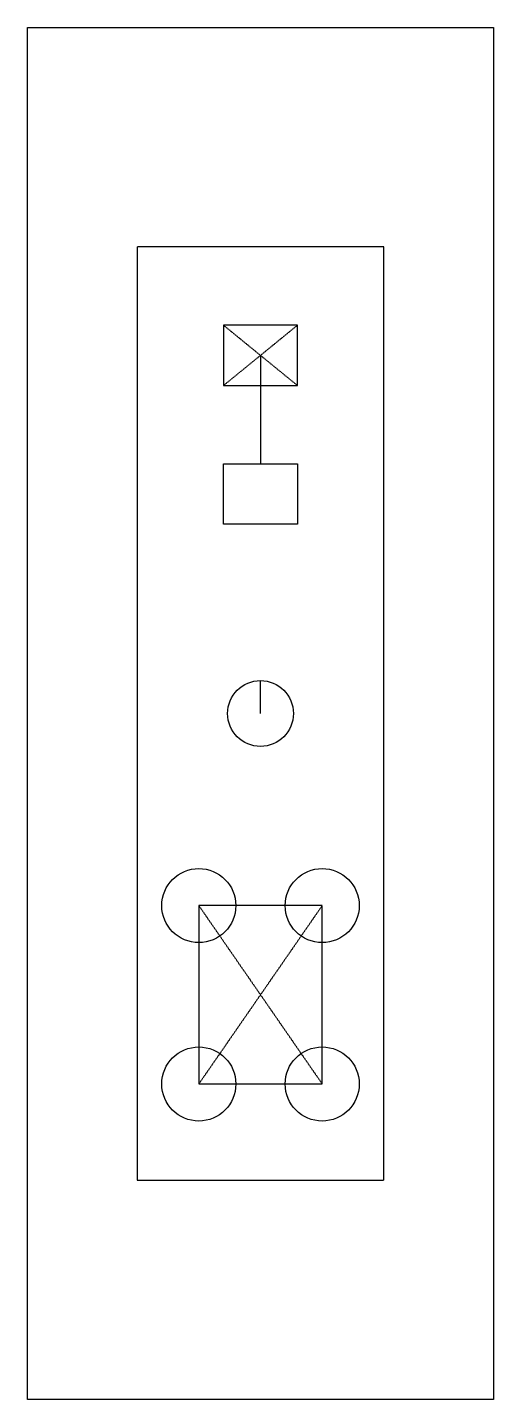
# Model space of a CAD drawing. Header units: millimetres. Extents: x -85 to 85, y -250 to 250.
import ezdxf

# ---------------------------------------------------------------- set-up
doc = ezdxf.new("R2010")
doc.units = ezdxf.units.MM
doc.linetypes.add('DASHED', pattern=[0.2067, 0.1654, -0.0413])

msp = doc.modelspace()

# ---------------------------------------------------------------- linework, layer by layer
at = {"color": 190, "linetype": 'DASHED', "lineweight": 25, "true_color": 0x8018ff}
for p, q in [((45, 170), (-45, 170)), ((-45, 170), (-45, -170)), ((45, -170), (45, 170)), ((13.5, 141.5), (-13.5, 119.5)), ((-13.5, 141.5), (13.5, 119.5)), ((0, 130.5), (0, 91)), ((0, 0), (0, 12)), ((22.5, -70), (-22.5, -70)), ((-22.5, -70), (-22.5, -135)), ((22.5, -70), (-22.5, -135)), ((-22.5, -70), (22.5, -135)), ((22.5, -135), (22.5, -70)), ((-22.5, -135), (22.5, -135)), ((-45, -170), (45, -170))]:
    msp.add_line(p, q, dxfattribs=at)
for points in [[(-85, 250), (85, 250), (85, -250), (-85, -250)], [(13.5, 141.5), (-13.5, 141.5), (-13.5, 119.5), (13.5, 119.5)], [(13.5, 91), (13.5, 69), (-13.5, 69), (-13.5, 91)]]:
    msp.add_lwpolyline(points, close=True)
for centre, radius in [((0, 0), 12), ((-22.5, -70), 13.5), ((22.5, -70), 13.5), ((-22.5, -135), 13.5), ((22.5, -135), 13.5)]:
    msp.add_circle(centre, radius)

doc.saveas('drawing.dxf')
